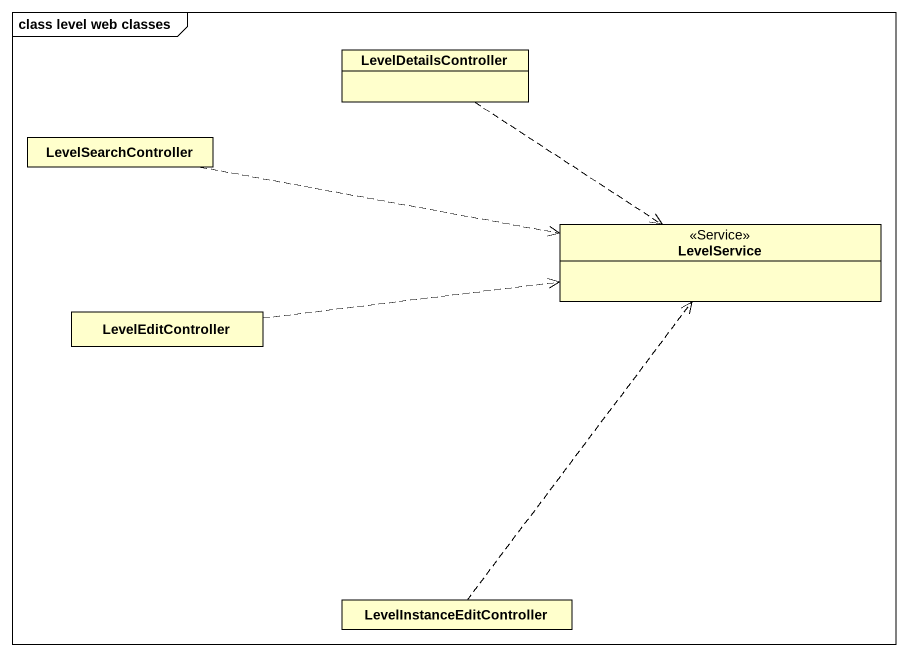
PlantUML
@startuml
mainframe class level web classes
hide circle
hide empty members
class LevelDetailsController
class LevelSearchController
class LevelService <<Service>>
class LevelEditController
class LevelInstanceEditController
LevelDetailsController ..> LevelService
LevelSearchController .right.> LevelService
LevelEditController .right.> LevelService
LevelInstanceEditController .up.> LevelService
@enduml
